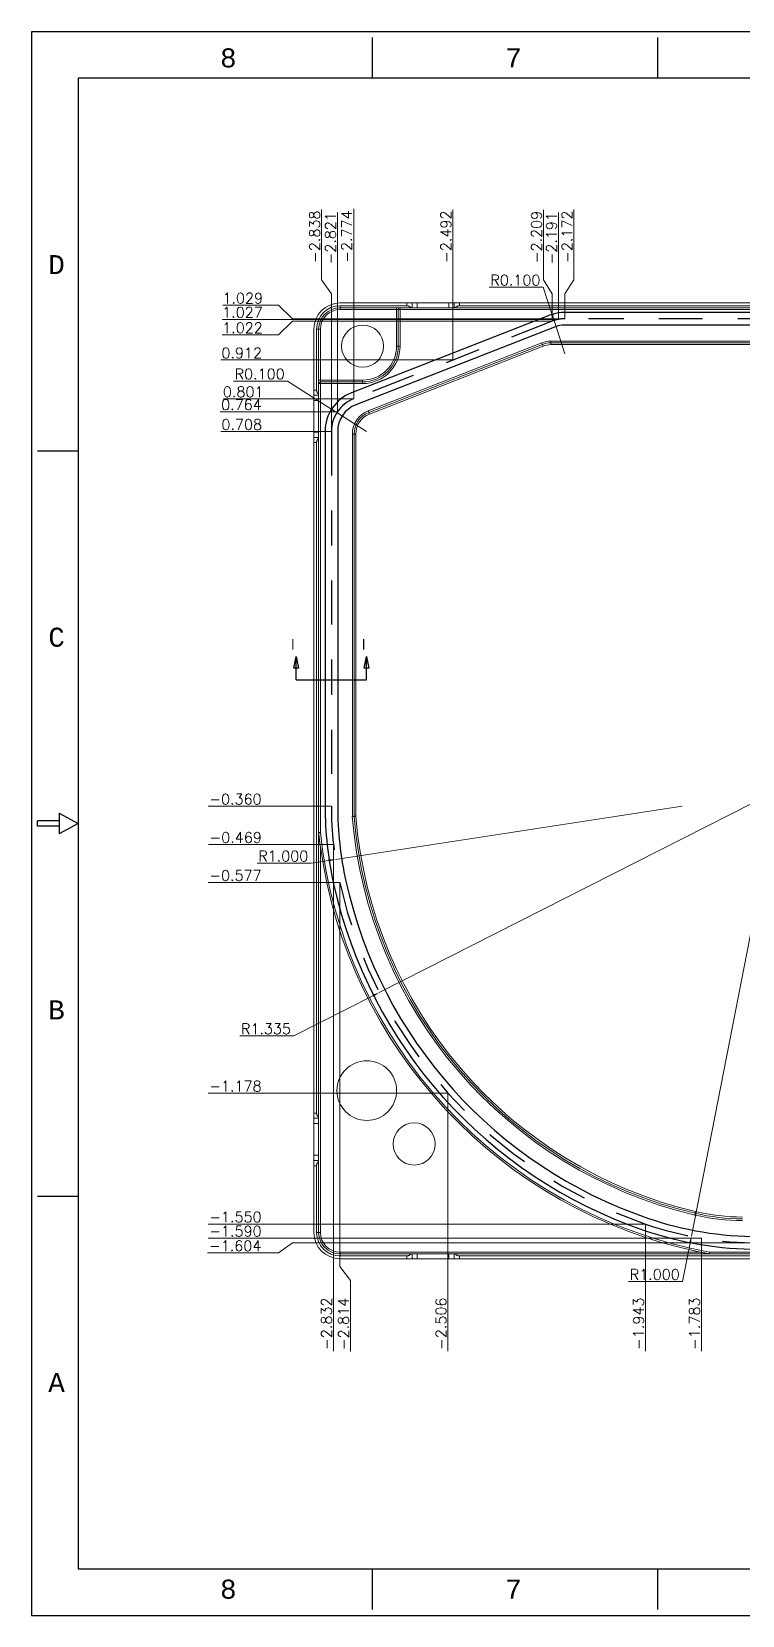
# Model space of a CAD drawing. Header units: inches. Extents: x 248.84 to 258.22, y 1475.26 to 1479.77.
# Drawn here: x 248.842 to 250.867, y 1475.26 to 1479.772 of the extents above; entities that cross this region are included whole.
import ezdxf

# ---------------------------------------------------------------- set-up
doc = ezdxf.new("R2010")
doc.units = ezdxf.units.IN
doc.header["$MEASUREMENT"] = 0
doc.linetypes.add('CENTER', pattern=[2, 1.25, -0.25, 0.25, -0.25])
doc.linetypes.add('DOUBLE_DASH_CHAIN', pattern=[1.2403, 0.6614, -0.0827, 0.1654, -0.0827, 0.1654, -0.0827])
doc.layers.add('dimension', color=2, linetype='Continuous', lineweight=9)
doc.layers.add('Section Line (ANSI)', color=7, linetype='DOUBLE_DASH_CHAIN', lineweight=70)
doc.layers.add('FIPG', color=3, linetype='Continuous')
doc.layers.add('TitleBlock', color=3, linetype='Continuous')
doc.styles.add('Label Text (ANSI)', font='tahoma.ttf')
doc.styles.add('MONOTXT', font='monotxt.shx')
doc.styles.get("Standard").update_dxf_attribs({"font": 'romans.shx', "bigfont": 'gbcbig.shx'})
doc.dimstyles.new('Copy of 0.000', dxfattribs={"dimtxt": 0.03, "dimasz": 0.02, "dimexe": 0.005, "dimexo": 0, "dimgap": 0.005, "dimtad": 1, "dimtoh": 1, "dimdec": 3, "dimzin": 1, "dimdsep": 46, "dimtxsty": 'Standard', "dimcen": 0.05, "dimclrd": 256, "dimclre": 256, "dimclrt": 256, "dimadec": 0, "dimazin": 0, "dimtfac": 1, "dimtdec": 3, "dimtmove": 0, "dimatfit": 3, "dimfxl": 1, "dimlwd": -1, "dimlwe": -1, "dimarcsym": 0})

# ---------------------------------------------------------------- blocks, each defined once
blk = doc.blocks.new('*D29')
at = {"layer": 'Defpoints', "color": 0, "linetype": 'Continuous'}
for p in [(252.5335, 1477.9254), (250.7502, 1476.335), (250.7502, 1476.174)]:
    blk.add_point(p, dxfattribs=at)
at = {"layer": 'dimension', "linetype": 'Continuous'}
blk.add_line((250.7502, 1476.335), (250.7502, 1476.0133), dxfattribs=at)
at = {"layer": 'dimension', "linetype": 'Continuous', "insert": (250.7302, 1476.0911), "char_height": 0.03, "attachment_point": 5, "rotation": 90}
blk.add_mtext('-1.783', dxfattribs=at)
blk = doc.blocks.new('*D30')
at = {"layer": 'Defpoints', "color": 0, "linetype": 'Continuous'}
for p in [(252.5335, 1477.9254), (250.5908, 1476.3752), (250.5908, 1476.174)]:
    blk.add_point(p, dxfattribs=at)
at = {"layer": 'dimension', "linetype": 'Continuous'}
blk.add_line((250.5908, 1476.3752), (250.5908, 1476.0133), dxfattribs=at)
at = {"layer": 'dimension', "linetype": 'Continuous', "insert": (250.5708, 1476.0911), "char_height": 0.03, "attachment_point": 5, "rotation": 90}
blk.add_mtext('-1.943', dxfattribs=at)
blk = doc.blocks.new('*D31')
at = {"layer": 'Defpoints', "color": 0, "linetype": 'Continuous'}
for p in [(252.5335, 1477.9254), (250.0279, 1476.7479), (250.0279, 1476.174)]:
    blk.add_point(p, dxfattribs=at)
at = {"layer": 'dimension', "linetype": 'Continuous'}
blk.add_line((250.0279, 1476.7479), (250.0279, 1476.0133), dxfattribs=at)
at = {"layer": 'dimension', "linetype": 'Continuous', "insert": (250.0079, 1476.0911), "char_height": 0.03, "attachment_point": 5, "rotation": 90}
blk.add_mtext('-2.506', dxfattribs=at)
blk = doc.blocks.new('*D32')
at = {"layer": 'Defpoints', "color": 0, "linetype": 'Continuous'}
for p in [(252.5335, 1477.9254), (249.7193, 1477.3484), (249.7503, 1476.174)]:
    blk.add_point(p, dxfattribs=at)
at = {"layer": 'dimension', "linetype": 'Continuous'}
for p, q in [((249.7193, 1477.3484), (249.7193, 1476.254)), ((249.7193, 1476.254), (249.7503, 1476.214)), ((249.7503, 1476.214), (249.7503, 1476.0119))]:
    blk.add_line(p, q, dxfattribs=at)
at = {"layer": 'dimension', "linetype": 'Continuous', "insert": (249.7303, 1476.0904), "char_height": 0.03, "attachment_point": 5, "rotation": 90}
blk.add_mtext('-2.814', dxfattribs=at)
blk = doc.blocks.new('*D33')
at = {"layer": 'Defpoints', "color": 0, "linetype": 'Continuous'}
for p in [(252.5335, 1477.9254), (249.7015, 1477.4564), (249.7015, 1476.174)]:
    blk.add_point(p, dxfattribs=at)
at = {"layer": 'dimension', "linetype": 'Continuous'}
blk.add_line((249.7015, 1477.4564), (249.7015, 1476.0133), dxfattribs=at)
at = {"layer": 'dimension', "linetype": 'Continuous', "insert": (249.6815, 1476.0911), "char_height": 0.03, "attachment_point": 5, "rotation": 90}
blk.add_mtext('-2.832', dxfattribs=at)
blk = doc.blocks.new('*D34')
at = {"layer": 'Defpoints', "color": 0, "linetype": 'Continuous'}
for p in [(249.6679, 1479.1051), (249.6955, 1478.6332), (252.5335, 1477.9254)]:
    blk.add_point(p, dxfattribs=at)
at = {"layer": 'dimension', "linetype": 'Continuous'}
for p, q in [((249.6679, 1479.0651), (249.6679, 1479.2658)), ((249.6955, 1479.0251), (249.6679, 1479.0651)), ((249.6955, 1478.6332), (249.6955, 1479.0251))]:
    blk.add_line(p, q, dxfattribs=at)
at = {"layer": 'dimension', "linetype": 'Continuous', "insert": (249.6479, 1479.188), "char_height": 0.03, "attachment_point": 5, "rotation": 90}
blk.add_mtext('-2.838', dxfattribs=at)
blk = doc.blocks.new('*D35')
at = {"layer": 'Defpoints', "color": 0, "linetype": 'Continuous'}
for p in [(249.7591, 1479.1051), (249.7591, 1478.7263), (252.5335, 1477.9254)]:
    blk.add_point(p, dxfattribs=at)
at = {"layer": 'dimension', "linetype": 'Continuous'}
blk.add_line((249.7591, 1478.7263), (249.7591, 1479.2672), dxfattribs=at)
at = {"layer": 'dimension', "linetype": 'Continuous', "insert": (249.7391, 1479.1887), "char_height": 0.03, "attachment_point": 5, "rotation": 90}
blk.add_mtext('-2.774', dxfattribs=at)
blk = doc.blocks.new('*D36')
at = {"layer": 'Defpoints', "color": 0, "linetype": 'Continuous'}
for p in [(249.7129, 1479.1051), (249.7129, 1478.6896), (252.5335, 1477.9254)]:
    blk.add_point(p, dxfattribs=at)
at = {"layer": 'dimension', "linetype": 'Continuous'}
blk.add_line((249.7129, 1478.6896), (249.7129, 1479.2572), dxfattribs=at)
at = {"layer": 'dimension', "linetype": 'Continuous', "insert": (249.6929, 1479.1837), "char_height": 0.03, "attachment_point": 5, "rotation": 90}
blk.add_mtext('-2.821', dxfattribs=at)
blk = doc.blocks.new('*D37')
at = {"layer": 'Defpoints', "color": 0, "linetype": 'Continuous'}
for p in [(250.042, 1479.1051), (250.042, 1478.837), (252.5335, 1477.9254)]:
    blk.add_point(p, dxfattribs=at)
at = {"layer": 'dimension', "linetype": 'Continuous'}
blk.add_line((250.042, 1478.837), (250.042, 1479.2658), dxfattribs=at)
at = {"layer": 'dimension', "linetype": 'Continuous', "insert": (250.022, 1479.188), "char_height": 0.03, "attachment_point": 5, "rotation": 90}
blk.add_mtext('-2.492', dxfattribs=at)
blk = doc.blocks.new('*D38')
at = {"layer": 'Defpoints', "color": 0, "linetype": 'Continuous'}
for p in [(250.3003, 1479.1051), (250.3249, 1478.9476), (252.5335, 1477.9254)]:
    blk.add_point(p, dxfattribs=at)
at = {"layer": 'dimension', "linetype": 'Continuous'}
for p, q in [((250.3003, 1479.0651), (250.3003, 1479.2644)), ((250.3249, 1479.0251), (250.3003, 1479.0651)), ((250.3249, 1478.9476), (250.3249, 1479.0251))]:
    blk.add_line(p, q, dxfattribs=at)
at = {"layer": 'dimension', "linetype": 'Continuous', "insert": (250.2803, 1479.1872), "char_height": 0.03, "attachment_point": 5, "rotation": 90}
blk.add_mtext('-2.209', dxfattribs=at)
blk = doc.blocks.new('*D39')
at = {"layer": 'Defpoints', "color": 0, "linetype": 'Continuous'}
for p in [(250.3869, 1479.1051), (250.3613, 1478.9544), (252.5335, 1477.9254)]:
    blk.add_point(p, dxfattribs=at)
at = {"layer": 'dimension', "linetype": 'Continuous'}
for p, q in [((250.3869, 1479.0651), (250.3869, 1479.2658)), ((250.3613, 1479.0251), (250.3869, 1479.0651)), ((250.3613, 1478.9544), (250.3613, 1479.0251))]:
    blk.add_line(p, q, dxfattribs=at)
at = {"layer": 'dimension', "linetype": 'Continuous', "insert": (250.3669, 1479.188), "char_height": 0.03, "attachment_point": 5, "rotation": 90}
blk.add_mtext('-2.172', dxfattribs=at)
blk = doc.blocks.new('*D40')
at = {"layer": 'Defpoints', "color": 0, "linetype": 'Continuous'}
for p in [(250.3427, 1479.1051), (250.3427, 1478.9527), (252.5335, 1477.9254)]:
    blk.add_point(p, dxfattribs=at)
at = {"layer": 'dimension', "linetype": 'Continuous'}
blk.add_line((250.3427, 1478.9527), (250.3427, 1479.2572), dxfattribs=at)
at = {"layer": 'dimension', "linetype": 'Continuous', "insert": (250.3227, 1479.1837), "char_height": 0.03, "attachment_point": 5, "rotation": 90}
blk.add_mtext('-2.191', dxfattribs=at)
blk = doc.blocks.new('*D57')
at = {"layer": 'Defpoints', "color": 0, "linetype": 'Continuous'}
for p in [(252.5335, 1477.9254), (249.5051, 1476.7479), (250.0279, 1476.7479)]:
    blk.add_point(p, dxfattribs=at)
at = {"layer": 'dimension', "linetype": 'Continuous'}
blk.add_line((250.0279, 1476.7479), (249.3443, 1476.7479), dxfattribs=at)
at = {"layer": 'dimension', "linetype": 'Continuous', "insert": (249.4222, 1476.7679), "char_height": 0.03, "attachment_point": 5}
blk.add_mtext('-1.178', dxfattribs=at)
blk = doc.blocks.new('*D58')
at = {"layer": 'Defpoints', "color": 0, "linetype": 'Continuous'}
for p in [(252.5335, 1477.9254), (249.5051, 1477.3484), (249.7193, 1477.3484)]:
    blk.add_point(p, dxfattribs=at)
at = {"layer": 'dimension', "linetype": 'Continuous'}
blk.add_line((249.7193, 1477.3484), (249.3443, 1477.3484), dxfattribs=at)
at = {"layer": 'dimension', "linetype": 'Continuous', "insert": (249.4222, 1477.3684), "char_height": 0.03, "attachment_point": 5}
blk.add_mtext('-0.577', dxfattribs=at)
blk = doc.blocks.new('*D59')
at = {"layer": 'Defpoints', "color": 0, "linetype": 'Continuous'}
for p in [(252.5335, 1477.9254), (249.5051, 1477.5657), (249.6955, 1477.5657)]:
    blk.add_point(p, dxfattribs=at)
at = {"layer": 'dimension', "linetype": 'Continuous'}
blk.add_line((249.6955, 1477.5657), (249.3443, 1477.5657), dxfattribs=at)
at = {"layer": 'dimension', "linetype": 'Continuous', "insert": (249.4222, 1477.5857), "char_height": 0.03, "attachment_point": 5}
blk.add_mtext('-0.360', dxfattribs=at)
blk = doc.blocks.new('*D60')
at = {"layer": 'Defpoints', "color": 0, "linetype": 'Continuous'}
for p in [(252.5335, 1477.9254), (249.5051, 1477.4564), (249.7015, 1477.4564)]:
    blk.add_point(p, dxfattribs=at)
at = {"layer": 'dimension', "linetype": 'Continuous'}
blk.add_line((249.7015, 1477.4564), (249.3458, 1477.4564), dxfattribs=at)
at = {"layer": 'dimension', "linetype": 'Continuous', "insert": (249.4229, 1477.4764), "char_height": 0.03, "attachment_point": 5}
blk.add_mtext('-0.469', dxfattribs=at)
blk = doc.blocks.new('*D61')
at = {"layer": 'Defpoints', "color": 0, "linetype": 'Continuous'}
for p in [(252.5335, 1477.9254), (249.5051, 1476.335), (250.7502, 1476.335)]:
    blk.add_point(p, dxfattribs=at)
at = {"layer": 'dimension', "linetype": 'Continuous'}
blk.add_line((250.7502, 1476.335), (249.3443, 1476.335), dxfattribs=at)
at = {"layer": 'dimension', "linetype": 'Continuous', "insert": (249.4222, 1476.355), "char_height": 0.03, "attachment_point": 5}
blk.add_mtext('-1.590', dxfattribs=at)
blk = doc.blocks.new('*D62')
at = {"layer": 'Defpoints', "color": 0, "linetype": 'Continuous'}
for p in [(252.5335, 1477.9254), (249.5051, 1476.3752), (250.5908, 1476.3752)]:
    blk.add_point(p, dxfattribs=at)
at = {"layer": 'dimension', "linetype": 'Continuous'}
blk.add_line((250.5908, 1476.3752), (249.3443, 1476.3752), dxfattribs=at)
at = {"layer": 'dimension', "linetype": 'Continuous', "insert": (249.4222, 1476.3952), "char_height": 0.03, "attachment_point": 5}
blk.add_mtext('-1.550', dxfattribs=at)
blk = doc.blocks.new('*D63')
at = {"layer": 'Defpoints', "color": 0, "linetype": 'Continuous'}
for p in [(252.5335, 1477.9254), (250.9141, 1476.3214), (249.5051, 1476.2933)]:
    blk.add_point(p, dxfattribs=at)
at = {"layer": 'dimension', "linetype": 'Continuous'}
for p, q in [((249.5851, 1476.3214), (249.5451, 1476.2933)), ((250.9141, 1476.3214), (249.5851, 1476.3214)), ((249.5451, 1476.2933), (249.3429, 1476.2933))]:
    blk.add_line(p, q, dxfattribs=at)
at = {"layer": 'dimension', "linetype": 'Continuous', "insert": (249.4215, 1476.3133), "char_height": 0.03, "attachment_point": 5}
blk.add_mtext('-1.604', dxfattribs=at)
blk = doc.blocks.new('*D69')
at = {"layer": 'Defpoints', "color": 0, "linetype": 'Continuous'}
for p in [(249.5051, 1478.7263), (249.7591, 1478.7263), (252.5335, 1477.9254)]:
    blk.add_point(p, dxfattribs=at)
at = {"layer": 'dimension', "linetype": 'Continuous'}
blk.add_line((249.7591, 1478.7263), (249.3886, 1478.7263), dxfattribs=at)
at = {"layer": 'dimension', "linetype": 'Continuous', "insert": (249.4443, 1478.7463), "char_height": 0.03, "attachment_point": 5}
blk.add_mtext('0.801', dxfattribs=at)
blk = doc.blocks.new('*D70')
at = {"layer": 'Defpoints', "color": 0, "linetype": 'Continuous'}
for p in [(249.5051, 1478.6332), (249.6955, 1478.6332), (252.5335, 1477.9254)]:
    blk.add_point(p, dxfattribs=at)
at = {"layer": 'dimension', "linetype": 'Continuous'}
blk.add_line((249.6955, 1478.6332), (249.3801, 1478.6332), dxfattribs=at)
at = {"layer": 'dimension', "linetype": 'Continuous', "insert": (249.4401, 1478.6532), "char_height": 0.03, "attachment_point": 5}
blk.add_mtext('0.708', dxfattribs=at)
blk = doc.blocks.new('*D71')
at = {"layer": 'Defpoints', "color": 0, "linetype": 'Continuous'}
for p in [(249.5051, 1478.6896), (249.7129, 1478.6896), (252.5335, 1477.9254)]:
    blk.add_point(p, dxfattribs=at)
at = {"layer": 'dimension', "linetype": 'Continuous'}
blk.add_line((249.7129, 1478.6896), (249.3786, 1478.6896), dxfattribs=at)
at = {"layer": 'dimension', "linetype": 'Continuous', "insert": (249.4393, 1478.7096), "char_height": 0.03, "attachment_point": 5}
blk.add_mtext('0.764', dxfattribs=at)
blk = doc.blocks.new('*D72')
at = {"layer": 'Defpoints', "color": 0, "linetype": 'Continuous'}
for p in [(249.5051, 1478.837), (250.042, 1478.837), (252.5335, 1477.9254)]:
    blk.add_point(p, dxfattribs=at)
at = {"layer": 'dimension', "linetype": 'Continuous'}
blk.add_line((250.042, 1478.837), (249.3801, 1478.837), dxfattribs=at)
at = {"layer": 'dimension', "linetype": 'Continuous', "insert": (249.4401, 1478.857), "char_height": 0.03, "attachment_point": 5}
blk.add_mtext('0.912', dxfattribs=at)
blk = doc.blocks.new('*D73')
at = {"layer": 'Defpoints', "color": 0, "linetype": 'Continuous'}
for p in [(249.5051, 1478.9527), (250.3427, 1478.9527), (252.5335, 1477.9254)]:
    blk.add_point(p, dxfattribs=at)
at = {"layer": 'dimension', "linetype": 'Continuous'}
blk.add_line((250.3427, 1478.9527), (249.3843, 1478.9527), dxfattribs=at)
at = {"layer": 'dimension', "linetype": 'Continuous', "insert": (249.4422, 1478.9727), "char_height": 0.03, "attachment_point": 5}
blk.add_mtext('1.027', dxfattribs=at)
blk = doc.blocks.new('*D74')
at = {"layer": 'Defpoints', "color": 0, "linetype": 'Continuous'}
for p in [(250.3249, 1478.9476), (249.5051, 1478.9086), (252.5335, 1477.9254)]:
    blk.add_point(p, dxfattribs=at)
at = {"layer": 'dimension', "linetype": 'Continuous'}
for p, q in [((249.5851, 1478.9476), (249.5451, 1478.9086)), ((250.3249, 1478.9476), (249.5851, 1478.9476)), ((249.5451, 1478.9086), (249.3843, 1478.9086))]:
    blk.add_line(p, q, dxfattribs=at)
at = {"layer": 'dimension', "linetype": 'Continuous', "insert": (249.4422, 1478.9286), "char_height": 0.03, "attachment_point": 5}
blk.add_mtext('1.022', dxfattribs=at)
blk = doc.blocks.new('*D75')
at = {"layer": 'Defpoints', "color": 0, "linetype": 'Continuous'}
for p in [(249.5051, 1478.9929), (250.3613, 1478.9544), (252.5335, 1477.9254)]:
    blk.add_point(p, dxfattribs=at)
at = {"layer": 'dimension', "linetype": 'Continuous'}
for p, q in [((249.5451, 1478.9929), (249.3858, 1478.9929)), ((249.5851, 1478.9544), (249.5451, 1478.9929)), ((250.3613, 1478.9544), (249.5851, 1478.9544))]:
    blk.add_line(p, q, dxfattribs=at)
at = {"layer": 'dimension', "linetype": 'Continuous', "insert": (249.4429, 1479.0129), "char_height": 0.03, "attachment_point": 5}
blk.add_mtext('1.029', dxfattribs=at)
blk = doc.blocks.new('*D122')
at = {"layer": 'Defpoints', "color": 0, "linetype": 'Continuous'}
for p in [(250.9141, 1477.3214), (250.7215, 1476.3402)]:
    blk.add_point(p, dxfattribs=at)
at = {"layer": 'dimension', "linetype": 'Continuous'}
for p, q in [((250.9141, 1477.3214), (250.7215, 1476.3402)), ((250.6962, 1476.2116), (250.7176, 1476.3205)), ((250.5427, 1476.2116), (250.6962, 1476.2116))]:
    blk.add_line(p, q, dxfattribs=at)
blk.add_solid([(250.7144, 1476.3212), (250.7209, 1476.3199), (250.7215, 1476.3402)], dxfattribs=at)
at = {"layer": 'dimension', "linetype": 'Continuous', "insert": (250.617, 1476.2316), "char_height": 0.03, "attachment_point": 5}
blk.add_mtext('R1.000', dxfattribs=at)
blk = doc.blocks.new('*D123')
at = {"layer": 'Defpoints', "color": 0, "linetype": 'Continuous'}
for p in [(250.6955, 1477.5657), (249.707, 1477.4141)]:
    blk.add_point(p, dxfattribs=at)
at = {"layer": 'dimension', "linetype": 'Continuous'}
for p, q in [((250.6955, 1477.5657), (249.707, 1477.4141)), ((249.4843, 1477.4035), (249.6378, 1477.4035)), ((249.6378, 1477.4035), (249.6872, 1477.4111))]:
    blk.add_line(p, q, dxfattribs=at)
blk.add_solid([(249.6867, 1477.4144), (249.6877, 1477.4078), (249.707, 1477.4141)], dxfattribs=at)
at = {"layer": 'dimension', "linetype": 'Continuous', "insert": (249.5585, 1477.4235), "char_height": 0.03, "attachment_point": 5}
blk.add_mtext('R1.000', dxfattribs=at)
blk = doc.blocks.new('*D124')
at = {"layer": 'Defpoints', "color": 0, "linetype": 'Continuous'}
for p in [(249.7112, 1478.687), (249.7955, 1478.6332)]:
    blk.add_point(p, dxfattribs=at)
at = {"layer": 'dimension', "linetype": 'Continuous'}
for p, q in [((249.4169, 1478.7768), (249.5705, 1478.7768)), ((249.5705, 1478.7768), (249.6943, 1478.6978)), ((249.7955, 1478.6332), (249.7112, 1478.687))]:
    blk.add_line(p, q, dxfattribs=at)
blk.add_solid([(249.6961, 1478.7006), (249.6925, 1478.695), (249.7112, 1478.687)], dxfattribs=at)
at = {"layer": 'dimension', "linetype": 'Continuous', "insert": (249.4912, 1478.7968), "char_height": 0.03, "attachment_point": 5}
blk.add_mtext('R0.100', dxfattribs=at)
blk = doc.blocks.new('*D125')
at = {"layer": 'Defpoints', "color": 0, "linetype": 'Continuous'}
for p in [(250.3302, 1478.9495), (250.3613, 1478.8544)]:
    blk.add_point(p, dxfattribs=at)
at = {"layer": 'dimension', "linetype": 'Continuous'}
for p, q in [((250.1456, 1479.0445), (250.2991, 1479.0445)), ((250.2991, 1479.0445), (250.324, 1478.9685)), ((250.3613, 1478.8544), (250.3302, 1478.9495))]:
    blk.add_line(p, q, dxfattribs=at)
blk.add_solid([(250.3272, 1478.9695), (250.3208, 1478.9675), (250.3302, 1478.9495)], dxfattribs=at)
at = {"layer": 'dimension', "linetype": 'Continuous', "insert": (250.2199, 1479.0645), "char_height": 0.03, "attachment_point": 5}
blk.add_mtext('R0.100', dxfattribs=at)
blk = doc.blocks.new('*D153')
at = {"layer": 'Defpoints', "color": 0, "linetype": 'Continuous'}
for p in [(251.0225, 1477.6384), (249.8318, 1477.0346)]:
    blk.add_point(p, dxfattribs=at)
at = {"layer": 'dimension', "linetype": 'Continuous'}
for p, q in [((251.0225, 1477.6384), (249.8318, 1477.0346)), ((249.5885, 1476.9112), (249.814, 1477.0255)), ((249.4349, 1476.9112), (249.5885, 1476.9112))]:
    blk.add_line(p, q, dxfattribs=at)
blk.add_solid([(249.8125, 1477.0285), (249.8155, 1477.0226), (249.8318, 1477.0346)], dxfattribs=at)
at = {"layer": 'dimension', "linetype": 'Continuous', "insert": (249.5092, 1476.9312), "char_height": 0.03, "attachment_point": 5}
blk.add_mtext('R1.335', dxfattribs=at)
blk = doc.blocks.new('TB')
at = {"layer": 'TitleBlock', "linetype": 'Continuous'}
for p, q in [((58.5, 271), (58.5, 264)), ((107.5, 271), (107.5, 264)), ((1, 200), (8, 200)), ((0.98, 135.53), (0.98, 136.47)), ((4.73, 136.47), (0.98, 136.47)), ((4.73, 137.75), (4.73, 134.25)), ((4.73, 137.75), (8, 136)), ((8, 136), (4.73, 134.25)), ((4.73, 135.53), (0.98, 135.53)), ((1, 72), (8, 72)), ((58.5, 8), (58.5, 1)), ((107.5, 8), (107.5, 1))]:
    blk.add_line(p, q, dxfattribs=at)
at = {"layer": 'TitleBlock', "linetype": 'Continuous', "flags": 128}
for points in [[(411.01, 0), (411.01, 272), (0, 272), (0, 0)], [(403.01, 8), (403.01, 264), (8, 264), (8, 8)]]:
    blk.add_lwpolyline(points, close=True, dxfattribs=at)
at = {"layer": 'TitleBlock', "linetype": 'Continuous', "style": 'MONOTXT'}
for s, p in [('8', (32.37, 265.86)), ('7', (81.37, 265.86)), ('D', (2.86, 230.36)), ('C', (2.86, 166.36)), ('B', (2.86, 102.36)), ('A', (2.86, 38.36)), ('8', (32.37, 2.86)), ('7', (81.37, 2.86))]:
    blk.add_text(s, height=3.27, dxfattribs=at).set_placement(p)

msp = doc.modelspace()

# ---------------------------------------------------------------- linework, layer by layer
at = {"lineweight": 0}
for p, q in [((249.7205, 1478.9994), (249.9105, 1478.9994)), ((249.7205, 1478.9856), (249.7205, 1478.9916)), ((249.9105, 1478.9916), (249.7205, 1478.9916)), ((249.7205, 1478.9856), (249.9226, 1478.9856)), ((249.7205, 1478.9856), (249.7205, 1478.9806)), ((249.8813, 1478.9856), (249.8813, 1478.9806)), ((249.8913, 1478.9856), (249.8913, 1478.9806)), ((249.9255, 1478.9994), (249.9105, 1478.9994)), ((249.9105, 1478.9994), (249.9105, 1478.9916)), ((249.9255, 1478.9856), (249.9226, 1478.9856)), ((249.9255, 1478.9994), (249.9405, 1478.9994)), ((249.9255, 1478.9856), (249.9255, 1478.9994)), ((249.9255, 1478.9856), (249.9405, 1478.9856)), ((249.9405, 1478.9994), (250.0305, 1478.9994)), ((249.9405, 1478.9856), (249.9405, 1478.9994)), ((249.9405, 1478.9856), (250.0305, 1478.9856)), ((250.0305, 1478.9994), (250.0455, 1478.9994)), ((250.0305, 1478.9994), (250.0305, 1478.9856)), ((250.0305, 1478.9856), (250.0455, 1478.9856)), ((250.0605, 1478.9994), (250.0455, 1478.9994)), ((250.0455, 1478.9994), (250.0455, 1478.9856)), ((250.0483, 1478.9856), (250.0455, 1478.9856)), ((250.0483, 1478.9856), (252.9986, 1478.9856)), ((250.0605, 1478.9994), (252.9865, 1478.9994)), ((250.0605, 1478.9916), (250.0605, 1478.9994)), ((252.9865, 1478.9916), (250.0605, 1478.9916)), ((249.8813, 1478.9806), (249.7205, 1478.9806)), ((249.8813, 1478.9806), (249.8863, 1478.9806)), ((249.8813, 1478.8764), (249.8813, 1478.9806)), ((249.8913, 1478.9806), (249.8863, 1478.9806)), ((249.8863, 1478.9806), (249.8863, 1478.8764)), ((249.8913, 1478.9806), (251.6397, 1478.9806)), ((249.8913, 1478.8764), (249.8913, 1478.9806)), ((249.6455, 1478.7514), (249.6455, 1478.9244)), ((249.6533, 1478.9244), (249.6533, 1478.7514)), ((249.6593, 1478.9244), (249.6533, 1478.9244)), ((249.6593, 1478.7393), (249.6593, 1478.9244)), ((249.6593, 1478.9244), (249.6643, 1478.9244)), ((249.6643, 1478.9244), (249.6643, 1478.7796)), ((250.2953, 1478.8857), (249.8005, 1478.6923)), ((249.8024, 1478.6877), (250.2971, 1478.8811)), ((249.8042, 1478.683), (250.2989, 1478.8764)), ((249.8863, 1478.8764), (249.8813, 1478.8764)), ((249.8913, 1478.8764), (249.8863, 1478.8764)), ((250.2953, 1478.8857), (250.2971, 1478.8811)), ((250.2971, 1478.8811), (250.2989, 1478.8764)), ((250.3212, 1478.8906), (250.3212, 1478.8856)), ((251.2419, 1478.8906), (250.3212, 1478.8906)), ((250.3212, 1478.8856), (251.2415, 1478.8856)), ((250.3212, 1478.8856), (250.3212, 1478.8806)), ((250.3212, 1478.8806), (251.2411, 1478.8806)), ((249.6593, 1478.7796), (249.6643, 1478.7796)), ((249.6643, 1478.7696), (249.6593, 1478.7696)), ((249.6643, 1478.7746), (249.6643, 1478.7796)), ((249.6643, 1478.7796), (249.7845, 1478.7796)), ((249.6643, 1478.7746), (249.6643, 1478.7696)), ((249.7845, 1478.7746), (249.6643, 1478.7746)), ((249.6643, 1478.7696), (249.7845, 1478.7696)), ((249.6643, 1477.4908), (249.6643, 1478.7696)), ((249.7845, 1478.7746), (249.7845, 1478.7796)), ((249.7845, 1478.7696), (249.7845, 1478.7746)), ((249.6455, 1478.7514), (249.6455, 1478.7364)), ((249.6533, 1478.7514), (249.6455, 1478.7514)), ((249.6455, 1478.7364), (249.6593, 1478.7364)), ((249.6455, 1478.7214), (249.6455, 1478.7364)), ((249.6455, 1478.7214), (249.6593, 1478.7214)), ((249.6455, 1478.6314), (249.6455, 1478.7214)), ((249.6593, 1478.7393), (249.6593, 1478.7364)), ((249.6593, 1478.7214), (249.6593, 1478.7364)), ((249.6593, 1478.6314), (249.6593, 1478.7214)), ((249.8005, 1478.6923), (249.8024, 1478.6877)), ((249.8024, 1478.6877), (249.8042, 1478.683)), ((249.6593, 1478.6314), (249.6455, 1478.6314)), ((249.6455, 1478.6164), (249.6455, 1478.6314)), ((249.6593, 1478.6164), (249.6593, 1478.6314)), ((249.7553, 1478.626), (249.7603, 1478.626)), ((249.7553, 1478.626), (249.7553, 1477.5366)), ((249.7603, 1477.5368), (249.7603, 1478.626)), ((249.7603, 1478.626), (249.7653, 1478.626)), ((249.7653, 1477.537), (249.7653, 1478.626)), ((249.6593, 1478.6164), (249.6455, 1478.6164)), ((249.6455, 1478.6164), (249.6455, 1478.6014)), ((249.6455, 1478.6014), (249.6533, 1478.6014)), ((249.6455, 1476.6914), (249.6455, 1478.6014)), ((249.6533, 1478.6014), (249.6533, 1476.6914)), ((249.6593, 1478.6164), (249.6593, 1478.6136)), ((249.6593, 1476.6793), (249.6593, 1478.6136)), ((249.6643, 1477.4501), (249.6643, 1476.3514)), ((249.6533, 1476.6914), (249.6455, 1476.6914)), ((249.6455, 1476.6914), (249.6455, 1476.6764)), ((249.6455, 1476.6764), (249.6593, 1476.6764)), ((249.6455, 1476.6614), (249.6455, 1476.6764)), ((249.6455, 1476.6614), (249.6593, 1476.6614)), ((249.6455, 1476.5714), (249.6455, 1476.6614)), ((249.6593, 1476.6793), (249.6593, 1476.6764)), ((249.6593, 1476.6614), (249.6593, 1476.6764)), ((249.6593, 1476.5714), (249.6593, 1476.6614)), ((249.6593, 1476.5714), (249.6455, 1476.5714)), ((249.6455, 1476.5564), (249.6455, 1476.5714)), ((249.6593, 1476.5564), (249.6455, 1476.5564)), ((249.6455, 1476.5564), (249.6455, 1476.5414)), ((249.6593, 1476.5564), (249.6593, 1476.5714)), ((249.6593, 1476.5564), (249.6593, 1476.5536)), ((249.6593, 1476.3514), (249.6593, 1476.5536)), ((249.6455, 1476.5414), (249.6533, 1476.5414)), ((249.6455, 1476.3514), (249.6455, 1476.5414)), ((249.6533, 1476.5414), (249.6533, 1476.3514)), ((250.7324, 1476.4058), (250.7335, 1476.4107)), ((250.7312, 1476.401), (250.7324, 1476.4058)), ((249.6593, 1476.3514), (249.6533, 1476.3514)), ((249.6593, 1476.3514), (249.6643, 1476.3514)), ((249.7205, 1476.2952), (250.7468, 1476.2952)), ((249.7205, 1476.2902), (249.7205, 1476.2952)), ((249.7205, 1476.2902), (249.7205, 1476.2842)), ((249.9226, 1476.2902), (249.7205, 1476.2902)), ((249.7205, 1476.2842), (249.9105, 1476.2842)), ((249.9105, 1476.2764), (249.7205, 1476.2764)), ((249.9105, 1476.2842), (249.9105, 1476.2764)), ((249.9105, 1476.2764), (249.9255, 1476.2764)), ((249.9226, 1476.2902), (249.9255, 1476.2902)), ((249.9405, 1476.2902), (249.9255, 1476.2902)), ((249.9255, 1476.2764), (249.9255, 1476.2902)), ((249.9405, 1476.2764), (249.9255, 1476.2764)), ((250.0305, 1476.2902), (249.9405, 1476.2902)), ((249.9405, 1476.2764), (249.9405, 1476.2902)), ((250.0305, 1476.2764), (249.9405, 1476.2764)), ((250.0455, 1476.2902), (250.0305, 1476.2902)), ((250.0305, 1476.2902), (250.0305, 1476.2764)), ((250.0455, 1476.2764), (250.0305, 1476.2764)), ((250.0455, 1476.2902), (250.0483, 1476.2902)), ((250.0455, 1476.2902), (250.0455, 1476.2764)), ((250.0455, 1476.2764), (250.0605, 1476.2764)), ((252.9986, 1476.2902), (250.0483, 1476.2902)), ((250.0605, 1476.2764), (250.0605, 1476.2842)), ((250.0605, 1476.2842), (252.9865, 1476.2842)), ((252.9865, 1476.2764), (250.0605, 1476.2764)), ((251.6317, 1476.2952), (250.7728, 1476.2952))]:
    msp.add_line(p, q, dxfattribs=at)
at = {"lineweight": 0, "flags": 128}
for points in [[(249.9105, 1478.9916), (249.9111, 1478.9916), (249.9118, 1478.9916), (249.9124, 1478.9915), (249.913, 1478.9914), (249.9136, 1478.9912), (249.9142, 1478.9911), (249.9148, 1478.9909), (249.9154, 1478.9907), (249.916, 1478.9904), (249.9165, 1478.9902), (249.917, 1478.9899), (249.9176, 1478.9897), (249.9181, 1478.9894), (249.9186, 1478.9891), (249.919, 1478.9888), (249.9195, 1478.9885), (249.9199, 1478.9882), (249.9204, 1478.9878), (249.9208, 1478.9875), (249.9212, 1478.9872), (249.9216, 1478.9868), (249.9219, 1478.9864), (249.9223, 1478.986), (249.9226, 1478.9856)], [(250.0484, 1478.9856), (250.0487, 1478.986), (250.049, 1478.9864), (250.0494, 1478.9868), (250.0498, 1478.9872), (250.0501, 1478.9875), (250.0506, 1478.9878), (250.051, 1478.9882), (250.0514, 1478.9885), (250.0519, 1478.9888), (250.0524, 1478.9891), (250.0529, 1478.9894), (250.0534, 1478.9897), (250.0539, 1478.99), (250.0544, 1478.9902), (250.055, 1478.9905), (250.0555, 1478.9907), (250.0561, 1478.9909), (250.0567, 1478.9911), (250.0573, 1478.9912), (250.0579, 1478.9914), (250.0585, 1478.9915), (250.0592, 1478.9916), (250.0598, 1478.9916), (250.0605, 1478.9916)], [(249.6593, 1478.7393), (249.6589, 1478.7396), (249.6585, 1478.74), (249.6581, 1478.7403), (249.6577, 1478.7407), (249.6574, 1478.7411), (249.6571, 1478.7415), (249.6567, 1478.7419), (249.6564, 1478.7424), (249.6561, 1478.7429), (249.6558, 1478.7433), (249.6555, 1478.7438), (249.6552, 1478.7443), (249.6549, 1478.7449), (249.6547, 1478.7454), (249.6544, 1478.7459), (249.6542, 1478.7465), (249.654, 1478.7471), (249.6538, 1478.7477), (249.6537, 1478.7483), (249.6535, 1478.7489), (249.6534, 1478.7495), (249.6533, 1478.7501), (249.6533, 1478.7508), (249.6533, 1478.7514)], [(249.6533, 1478.6014), (249.6533, 1478.6021), (249.6533, 1478.6027), (249.6534, 1478.6034), (249.6535, 1478.604), (249.6537, 1478.6046), (249.6538, 1478.6052), (249.654, 1478.6058), (249.6542, 1478.6064), (249.6545, 1478.6069), (249.6547, 1478.6075), (249.655, 1478.608), (249.6552, 1478.6085), (249.6555, 1478.609), (249.6558, 1478.6095), (249.6561, 1478.61), (249.6564, 1478.6105), (249.6567, 1478.6109), (249.657, 1478.6113), (249.6574, 1478.6118), (249.6577, 1478.6121), (249.6581, 1478.6125), (249.6585, 1478.6129), (249.6589, 1478.6132), (249.6593, 1478.6135)], [(249.7603, 1477.5368), (249.7603, 1477.5368), (249.7602, 1477.5367), (249.7602, 1477.5367), (249.7601, 1477.5367), (249.76, 1477.5367), (249.7599, 1477.5367), (249.7597, 1477.5367), (249.7596, 1477.5367), (249.7594, 1477.5367), (249.7592, 1477.5367), (249.759, 1477.5367), (249.7588, 1477.5367), (249.7586, 1477.5367), (249.7583, 1477.5366), (249.7581, 1477.5366), (249.7578, 1477.5366), (249.7575, 1477.5366), (249.7572, 1477.5366), (249.7569, 1477.5366), (249.7566, 1477.5366), (249.7563, 1477.5366), (249.7559, 1477.5366), (249.7556, 1477.5366), (249.7553, 1477.5366)], [(249.7603, 1477.5368), (249.7603, 1477.5368), (249.7603, 1477.5368), (249.7604, 1477.5368), (249.7604, 1477.5368), (249.7605, 1477.5368), (249.7607, 1477.5368), (249.7608, 1477.5368), (249.7609, 1477.5368), (249.7611, 1477.5368), (249.7613, 1477.5369), (249.7615, 1477.5369), (249.7617, 1477.5369), (249.762, 1477.5369), (249.7622, 1477.5369), (249.7625, 1477.5369), (249.7628, 1477.5369), (249.763, 1477.5369), (249.7633, 1477.5369), (249.7636, 1477.5369), (249.764, 1477.5369), (249.7643, 1477.5369), (249.7646, 1477.5369), (249.7649, 1477.537), (249.7653, 1477.537)], [(249.6643, 1477.4908), (249.6639, 1477.4908), (249.6636, 1477.4908), (249.6633, 1477.4908), (249.6629, 1477.4908), (249.6626, 1477.4908), (249.6623, 1477.4907), (249.662, 1477.4907), (249.6618, 1477.4907), (249.6615, 1477.4907), (249.6612, 1477.4907), (249.661, 1477.4907), (249.6607, 1477.4907), (249.6605, 1477.4906), (249.6603, 1477.4906), (249.6601, 1477.4906), (249.66, 1477.4906), (249.6598, 1477.4906), (249.6597, 1477.4906), (249.6595, 1477.4906), (249.6594, 1477.4905), (249.6594, 1477.4905), (249.6593, 1477.4905), (249.6593, 1477.4905), (249.6593, 1477.4905)], [(249.6593, 1477.4905), (249.6594, 1477.4889), (249.6596, 1477.4873), (249.6598, 1477.4857), (249.66, 1477.484), (249.6602, 1477.4824), (249.6604, 1477.4807), (249.6606, 1477.479), (249.6608, 1477.4773), (249.661, 1477.4756), (249.6612, 1477.4739), (249.6614, 1477.4722), (249.6616, 1477.4705), (249.6618, 1477.4688), (249.662, 1477.4671), (249.6622, 1477.4654), (249.6624, 1477.4637), (249.6627, 1477.462), (249.6629, 1477.4603), (249.6631, 1477.4586), (249.6633, 1477.4569), (249.6636, 1477.4552), (249.6638, 1477.4535), (249.664, 1477.4518), (249.6643, 1477.4501)], [(249.6593, 1476.6793), (249.6589, 1476.6796), (249.6585, 1476.68), (249.6581, 1476.6803), (249.6577, 1476.6807), (249.6574, 1476.6811), (249.6571, 1476.6815), (249.6567, 1476.6819), (249.6564, 1476.6824), (249.6561, 1476.6829), (249.6558, 1476.6833), (249.6555, 1476.6838), (249.6552, 1476.6843), (249.6549, 1476.6849), (249.6547, 1476.6854), (249.6544, 1476.6859), (249.6542, 1476.6865), (249.654, 1476.6871), (249.6538, 1476.6877), (249.6537, 1476.6883), (249.6535, 1476.6889), (249.6534, 1476.6895), (249.6533, 1476.6901), (249.6533, 1476.6908), (249.6533, 1476.6914)], [(249.6533, 1476.5414), (249.6533, 1476.5421), (249.6533, 1476.5427), (249.6534, 1476.5434), (249.6535, 1476.544), (249.6537, 1476.5446), (249.6538, 1476.5452), (249.654, 1476.5458), (249.6542, 1476.5464), (249.6545, 1476.5469), (249.6547, 1476.5475), (249.655, 1476.548), (249.6552, 1476.5485), (249.6555, 1476.549), (249.6558, 1476.5495), (249.6561, 1476.55), (249.6564, 1476.5505), (249.6567, 1476.5509), (249.657, 1476.5513), (249.6574, 1476.5518), (249.6577, 1476.5521), (249.6581, 1476.5525), (249.6585, 1476.5529), (249.6589, 1476.5532), (249.6593, 1476.5535)], [(249.9226, 1476.2903), (249.9223, 1476.2898), (249.9219, 1476.2895), (249.9216, 1476.2891), (249.9212, 1476.2887), (249.9208, 1476.2884), (249.9204, 1476.288), (249.9199, 1476.2877), (249.9195, 1476.2874), (249.919, 1476.2871), (249.9186, 1476.2868), (249.9181, 1476.2865), (249.9176, 1476.2862), (249.917, 1476.2859), (249.9165, 1476.2856), (249.916, 1476.2854), (249.9154, 1476.2852), (249.9148, 1476.285), (249.9142, 1476.2848), (249.9136, 1476.2846), (249.913, 1476.2845), (249.9124, 1476.2844), (249.9118, 1476.2843), (249.9111, 1476.2842), (249.9105, 1476.2842)], [(250.0605, 1476.2842), (250.0598, 1476.2842), (250.0592, 1476.2843), (250.0585, 1476.2844), (250.0579, 1476.2845), (250.0573, 1476.2846), (250.0567, 1476.2848), (250.0561, 1476.285), (250.0555, 1476.2852), (250.055, 1476.2854), (250.0544, 1476.2857), (250.0539, 1476.2859), (250.0534, 1476.2862), (250.0529, 1476.2865), (250.0524, 1476.2868), (250.0519, 1476.2871), (250.0514, 1476.2874), (250.051, 1476.2877), (250.0506, 1476.288), (250.0501, 1476.2884), (250.0497, 1476.2887), (250.0494, 1476.2891), (250.049, 1476.2895), (250.0487, 1476.2898), (250.0484, 1476.2903)], [(250.7468, 1476.2952), (250.7479, 1476.295), (250.749, 1476.2948), (250.7501, 1476.2946), (250.7512, 1476.2943), (250.7523, 1476.2941), (250.7534, 1476.2939), (250.7545, 1476.2937), (250.7556, 1476.2935), (250.7567, 1476.2932), (250.7578, 1476.293), (250.7588, 1476.2928), (250.7599, 1476.2926), (250.761, 1476.2924), (250.7621, 1476.2921), (250.7632, 1476.2919), (250.7643, 1476.2917), (250.7653, 1476.2915), (250.7664, 1476.2913), (250.7675, 1476.2911), (250.7685, 1476.2909), (250.7695, 1476.2907), (250.7705, 1476.2905), (250.7714, 1476.2903), (250.7724, 1476.2902)], [(250.7728, 1476.2952), (250.7728, 1476.2949), (250.7728, 1476.2946), (250.7728, 1476.2942), (250.7728, 1476.2939), (250.7728, 1476.2936), (250.7727, 1476.2933), (250.7727, 1476.293), (250.7727, 1476.2927), (250.7727, 1476.2924), (250.7726, 1476.2922), (250.7726, 1476.2919), (250.7726, 1476.2917), (250.7726, 1476.2915), (250.7725, 1476.2913), (250.7725, 1476.2911), (250.7725, 1476.2909), (250.7725, 1476.2908), (250.7724, 1476.2906), (250.7724, 1476.2905), (250.7724, 1476.2904), (250.7724, 1476.2903), (250.7724, 1476.2903), (250.7724, 1476.2902), (250.7724, 1476.2902)]]:
    msp.add_lwpolyline(points, dxfattribs=at)
at = {"lineweight": 0}
for centre, radius in [((249.7845, 1478.8764), 0.06), ((249.7965, 1476.7554), 0.085), ((249.9315, 1476.6034), 0.06)]:
    msp.add_circle(centre, radius, dxfattribs=at)
for centre, radius, start, end in [((249.7205, 1478.9244), 0.075, 90, 180), ((249.7205, 1478.9244), 0.0672, 90, 180), ((249.7205, 1478.9244), 0.0612, 90, 180), ((249.8913, 1478.9806), 0.005, 90, 180), ((249.7205, 1478.9244), 0.0562, 90, 180), ((249.7845, 1478.8764), 0.1018, 270, 0), ((249.7845, 1478.8764), 0.1068, 270, 0), ((249.7845, 1478.8764), 0.0968, 270, 0), ((250.3212, 1478.8194), 0.0712, 90, 111.3544), ((250.3212, 1478.8194), 0.0662, 90, 111.3544), ((250.3212, 1478.8194), 0.0612, 90, 111.3544), ((249.6643, 1478.7696), 0.005, 90, 180), ((249.8265, 1478.626), 0.0712, 111.3544, 180), ((249.8265, 1478.626), 0.0662, 111.3544, 180), ((249.8265, 1478.626), 0.0612, 111.3544, 180), ((251.0225, 1477.6384), 1.2713, 184.596, 256.7561), ((251.0225, 1477.6384), 1.2663, 184.6051, 256.7561), ((251.0225, 1477.6384), 1.2613, 184.6142, 256.7561), ((251.0225, 1477.6384), 1.3662, 186.2035, 259.4718), ((251.0225, 1477.6384), 1.3712, 187.8959, 258.4013), ((250.8667, 1476.9764), 0.5812, 256.7561, 270), ((250.8667, 1476.9764), 0.5912, 256.7561, 270), ((250.8667, 1476.9764), 0.5862, 256.7561, 270), ((249.7205, 1476.3514), 0.075, 180, 270), ((249.7205, 1476.3514), 0.0672, 180, 270), ((249.7205, 1476.3514), 0.0612, 180, 270), ((249.7205, 1476.3514), 0.0562, 180, 270)]:
    msp.add_arc(centre, radius, start, end, dxfattribs=at)
at = {"layer": 'FIPG', "linetype": 'CENTER', "ltscale": 0.1}
for p, q in [((250.3249, 1478.9476), (249.7591, 1478.7263)), ((251.1785, 1478.9544), (250.3613, 1478.9544)), ((249.6955, 1478.6332), (249.6955, 1477.5657))]:
    msp.add_line(p, q, dxfattribs=at)
at = {"layer": 'FIPG'}
msp.add_lwpolyline([(251.1785, 1478.9724), (250.3613, 1478.9724, 0.093447), (250.3183, 1478.9643), (249.7525, 1478.7431, 0.308813), (249.6775, 1478.6332), (249.6775, 1477.5657, 0.0548), (249.7018, 1477.3445, 0.261346), (250.5849, 1476.3581, 0.082512), (250.9141, 1476.3034)], format="xyb", dxfattribs=at)
msp.add_lwpolyline([(251.9415, 1476.3394), (252.8494, 1476.3394, 0.117397), (252.8863, 1476.3482), (253.2924, 1476.5532, 0.283053), (253.3375, 1476.6264), (253.3375, 1478.6535, 0.272476), (253.2953, 1478.7252), (252.9332, 1478.9261, 0.127363), (252.8934, 1478.9364), (251.9508, 1478.9364, 0.402), (251.8982, 1478.8872, -0.603058), (251.654, 1478.7748, 0.164934), (251.1785, 1478.9364), (250.3613, 1478.9364, 0.093447), (250.3314, 1478.9308), (249.7656, 1478.7096, 0.308813), (249.7135, 1478.6332), (249.7135, 1477.5657, 0.0548), (249.7369, 1477.3523, 0.261346), (250.5966, 1476.3922, 0.082512), (250.9141, 1476.3394), (251.1785, 1476.3394, 0.16218), (251.6473, 1476.496, -0.590215), (251.8896, 1476.3871, 0.389864)], format="xyb", close=True, dxfattribs=at)
at = {"layer": 'FIPG', "linetype": 'CENTER', "ltscale": 0.1}
for centre, radius, start, end in [((250.3613, 1478.8544), 0.1, 90, 111.3544), ((249.7955, 1478.6332), 0.1, 111.3544, 180), ((250.6955, 1477.5657), 1, 180, 192.5467), ((251.0225, 1477.6384), 1.335, 192.5467, 251.1324), ((250.9141, 1477.3214), 1, 251.1324, 270)]:
    msp.add_arc(centre, radius, start, end, dxfattribs=at)
at = {"layer": 'Section Line (ANSI)', "linetype": 'Continuous', "lineweight": -3}
for p, q in [((249.5887, 1477.959), (249.5955, 1477.9926)), ((249.5955, 1477.959), (249.5955, 1477.9926)), ((249.5955, 1477.9926), (249.6022, 1477.959)), ((249.7887, 1477.959), (249.7955, 1477.9926)), ((249.7955, 1477.959), (249.7955, 1477.9926)), ((249.7955, 1477.9926), (249.8022, 1477.959)), ((249.6022, 1477.959), (249.5887, 1477.959)), ((249.5955, 1477.9254), (249.5955, 1477.959)), ((249.8022, 1477.959), (249.7887, 1477.959)), ((249.7955, 1477.9254), (249.7955, 1477.959)), ((249.5955, 1477.9254), (249.7955, 1477.9254))]:
    msp.add_line(p, q, dxfattribs=at)
at = {"layer": 'Section Line (ANSI)', "linetype": 'Continuous', "lineweight": -3, "flags": 128}
for points in [[(249.5887, 1477.959), (249.5955, 1477.9926), (249.6022, 1477.959), (249.5887, 1477.959)], [(249.7887, 1477.959), (249.7955, 1477.9926), (249.8022, 1477.959), (249.7887, 1477.959)]]:
    msp.add_lwpolyline(points, dxfattribs=at)
at = {"layer": 'Section Line (ANSI)', "lineweight": -3}
for points in [[(249.5887, 1477.959), (249.5955, 1477.9926), (249.6022, 1477.959), (249.5887, 1477.959)], [(249.7887, 1477.959), (249.7955, 1477.9926), (249.8022, 1477.959), (249.7887, 1477.959)]]:
    msp.add_solid(points, dxfattribs=at)

# ---------------------------------------------------------------- block references
at = {"layer": 'TitleBlock', "linetype": 'Continuous', "xscale": 0.0165876480000516, "yscale": 0.0165876480000516, "zscale": 0.0165876480000516}
msp.add_blockref('TB', (248.8415, 1475.2604), dxfattribs=at)

# ---------------------------------------------------------------- texts
at = {"layer": 'Section Line (ANSI)', "lineweight": -3, "char_height": 0.0307, "attachment_point": 1, "style": 'Label Text (ANSI)'}
for insert in [(249.5804, 1478.042), (249.7822, 1478.042)]:
    msp.add_mtext('I', dxfattribs=dict(at, insert=insert))

# ---------------------------------------------------------------- dimensions: what is measured, and where the dimension line sits
at = {"layer": 'dimension', "linetype": 'Continuous'}
for feature_location, offset, dtype, origin, picture, middle in [((249.6955, 1478.6332), (-0.0275, 0.4719), 1, (252.5335, 1477.9254), '*D34', (249.6479, 1479.188)), ((249.7129, 1478.6896), (0, 0.4155), 1, (252.5335, 1477.9254), '*D36', (249.6929, 1479.1837)), ((249.7591, 1478.7263), (0, 0.3788), 1, (252.5335, 1477.9254), '*D35', (249.7391, 1479.1887)), ((250.04195, 1478.83696), (0, 0.26814), 1, (252.53347, 1477.92543), '*D37', (250.02195, 1479.18795)), ((250.3249, 1478.9476), (-0.0245, 0.1575), 1, (252.5335, 1477.9254), '*D38', (250.2803, 1479.1872)), ((250.3427, 1478.9527), (0, 0.1524), 1, (252.5335, 1477.9254), '*D40', (250.3227, 1479.1837)), ((250.3613, 1478.9544), (0.0257, 0.1507), 1, (252.5335, 1477.9254), '*D39', (250.3669, 1479.188)), ((250.9141, 1476.3214), (-1.4091, -0.0281), 0, (252.5335, 1477.9254), '*D63', (249.4215, 1476.3133)), ((250.02787, 1476.74792), (-0.52281, 0), 0, (252.53347, 1477.92543), '*D57', (249.4222, 1476.76792)), ((249.7193, 1477.3484), (-0.2143, 0), 0, (252.5335, 1477.9254), '*D58', (249.4222, 1477.3684)), ((249.6955, 1477.5657), (-0.1904, 0), 0, (252.5335, 1477.9254), '*D59', (249.4222, 1477.5857)), ((250.7502, 1476.335), (-1.2452, 0), 0, (252.5335, 1477.9254), '*D61', (249.4222, 1476.355)), ((250.5908, 1476.3752), (-1.0857, 0), 0, (252.5335, 1477.9254), '*D62', (249.4222, 1476.3952)), ((249.7015, 1477.4564), (-0.1964, 0), 0, (252.5335, 1477.9254), '*D60', (249.4229, 1477.4764)), ((249.7015, 1477.4564), (0, -1.2824), 1, (252.5335, 1477.9254), '*D33', (249.6815, 1476.0911)), ((249.7193, 1477.3484), (0.031, -1.1744), 1, (252.5335, 1477.9254), '*D32', (249.7303, 1476.0904)), ((250.0279, 1476.7479), (0, -0.5739), 1, (252.5335, 1477.9254), '*D31', (250.0079, 1476.0911)), ((250.5908, 1476.3752), (0, -0.2012), 1, (252.5335, 1477.9254), '*D30', (250.5708, 1476.0911)), ((250.7502, 1476.335), (0, -0.161), 1, (252.5335, 1477.9254), '*D29', (250.7302, 1476.0911))]:
    dim = msp.add_ordinate_dim(feature_location=feature_location, offset=offset, dtype=dtype, origin=origin, dimstyle='Copy of 0.000', override={"dimpost": '-<>'}, dxfattribs=at)
    dim.commit()
    dim.dimension.update_dxf_attribs({"geometry": picture, "text_midpoint": middle})
for center, mpoint, picture, middle in [((250.3613, 1478.8544), (250.3302, 1478.9495), '*D125', (250.2199, 1479.0445)), ((249.7955, 1478.6332), (249.7112, 1478.687), '*D124', (249.4912, 1478.7768)), ((251.0225, 1477.6384), (249.8318, 1477.0346), '*D153', (249.5092, 1476.9112)), ((250.9141, 1477.3214), (250.7215, 1476.3402), '*D122', (250.617, 1476.2116))]:
    dim = msp.add_radius_dim(center=center, mpoint=mpoint, dimstyle='Copy of 0.000', dxfattribs=at)
    dim.commit()
    dim.dimension.update_dxf_attribs({"geometry": picture, "text_midpoint": middle, "dimtype": 164})
for feature_location, offset, picture, middle in [((250.3613, 1478.9544), (-0.8562, 0.0385), '*D75', (249.4429, 1479.0129)), ((250.3427, 1478.9527), (-0.8377, 0), '*D73', (249.4422, 1478.9727)), ((250.3249, 1478.9476), (-0.8198, -0.039), '*D74', (249.4422, 1478.9286)), ((250.042, 1478.837), (-0.5369, 0), '*D72', (249.4401, 1478.857)), ((249.7591, 1478.7263), (-0.254, 0), '*D69', (249.4443, 1478.7463)), ((249.7129, 1478.6896), (-0.2078, 0), '*D71', (249.4393, 1478.7096)), ((249.6955, 1478.6332), (-0.1904, 0), '*D70', (249.4401, 1478.6532))]:
    dim = msp.add_ordinate_dim(feature_location=feature_location, offset=offset, dtype=0, origin=(252.5335, 1477.9254), dimstyle='Copy of 0.000', dxfattribs=at)
    dim.commit()
    dim.dimension.update_dxf_attribs({"geometry": picture, "text_midpoint": middle})
dim = msp.add_radius_dim(center=(250.6955, 1477.5657), mpoint=(249.707, 1477.4141), dimstyle='Copy of 0.000', dxfattribs=at)
dim.commit()
dim.dimension.update_dxf_attribs({"geometry": '*D123', "text_midpoint": (249.5585, 1477.4235)})

doc.saveas('drawing.dxf')
